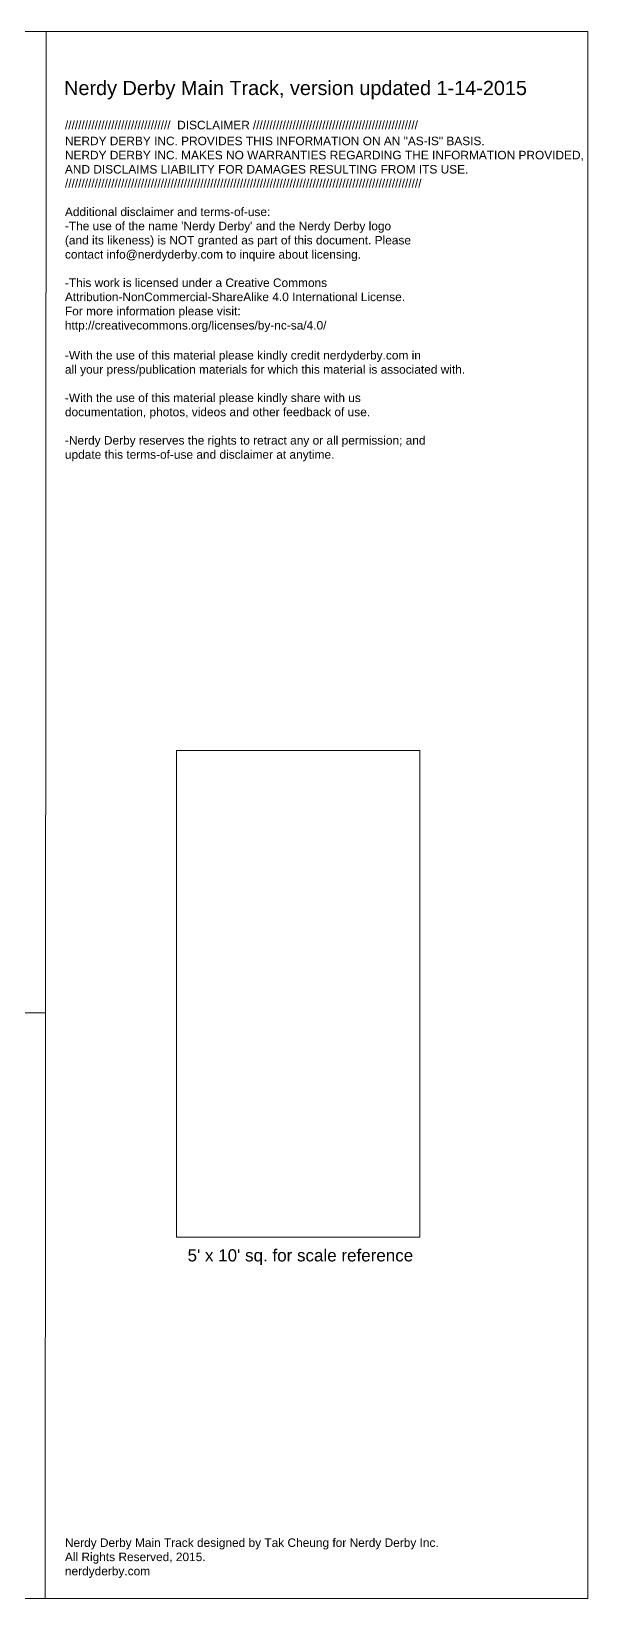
# Model space of a CAD drawing. Header units: inches. Extents: x 1 to 753, y -1 to 386.
# Drawn here: x 615.8 to 753, y -0.9 to 385.6 of the extents above; entities that cross this region are included whole.
import ezdxf

# ---------------------------------------------------------------- set-up
doc = ezdxf.new("R2010")
doc.units = ezdxf.units.IN
doc.header["$MEASUREMENT"] = 0
doc.layers.add('notes', color=7, linetype='Continuous', lineweight=20)
doc.styles.add('Arial', font='arial.ttf')

msp = doc.modelspace()

# ---------------------------------------------------------------- linework, layer by layer
at = {"lineweight": 20}
msp.add_line((10.53, 143.61), (619.28, 143.61), dxfattribs=at)
at = {"layer": 'notes', "lineweight": 20, "transparency": 33554687}
msp.add_line((619.42, 385.57), (619.19, -0.86), dxfattribs=at)
at = {"layer": 'notes', "color": 7, "linetype": 'Continuous', "lineweight": 20, "transparency": 33554687, "flags": 128}
msp.add_lwpolyline([(0.81, 385.57), (752.98, 385.57), (752.98, -0.86), (0.81, -0.86)], close=True, dxfattribs=at)
at = {"layer": 'notes', "lineweight": 20, "transparency": 33554687}
msp.add_lwpolyline([(711.62, 208.29), (711.62, 88.29), (651.62, 88.29), (651.62, 208.29)], close=True, dxfattribs=at)

# ---------------------------------------------------------------- texts
at = {"layer": 'notes', "lineweight": 20, "transparency": 33554687, "style": 'Arial'}
for s, height, p in [('Nerdy Derby Main Track, version updated 1-14-2015', 3.5, (623.88, 369.86)), ('////////////////////////////////  DISCLAIMER', 2.0977, (624.08, 361.42)), ('//////////////////////////////////////////////////', 2.0977, (670.42, 361.43)), ('NERDY DERBY INC. PROVIDES THIS INFORMATION ON AN "AS-IS" BASIS.', 2.0977, (624.08, 357.5)), ('NERDY DERBY INC. MAKES NO WARRANTIES REGARDING THE INFORMATION PROVIDED,', 2.0977, (624.08, 354.01)), ('AND DISCLAIMS LIABILITY FOR DAMAGES RESULTING FROM ITS USE.', 2.0977, (624.08, 350.51)), ('////////////////////////////////////////////////////////////////////////////////////////////////////////////', 2.09772, (624.08, 347.02)), ('Additional disclaimer and terms-of-use:', 2.0977, (624.08, 340.02)), ("-The use of the name 'Nerdy Derby' and the Nerdy Derby logo", 2.0977, (624.08, 336.53)), ('(and its likeness) is NOT granted as part of this document. Please', 2.0977, (624.08, 333.03)), ('contact info@nerdyderby.com to inquire about licensing.', 2.0977, (624.08, 329.53)), ('-This work is licensed under a Creative Commons', 2.0977, (624.08, 322.54)), ('Attribution-NonCommercial-ShareAlike 4.0 International License.', 2.0977, (624.08, 319.05)), ('For more information please visit:', 2.0977, (624.08, 315.55)), ('http://creativecommons.org/licenses/by-nc-sa/4.0/', 2.0977, (624.08, 312.05)), ('-With the use of this material please kindly credit nerdyderby.com in', 2.0977, (624.08, 304.66)), ('all your press/publication materials for which this material is associated with.', 2.0977, (624.08, 301.16)), ('-With the use of this material please kindly share with us', 2.0977, (624.08, 294.17)), ('documentation, photos, videos and other feedback of use.', 2.0977, (624.08, 290.67)), ('-Nerdy Derby reserves the rights to retract any or all permission; and', 2.0977, (624.08, 283.68)), ('update this terms-of-use and disclaimer at anytime.', 2.0977, (624.08, 280.19)), ("5' x 10' sq. for scale reference", 3, (654.32, 82.28)), ('Nerdy Derby Main Track designed by Tak Cheung for Nerdy Derby Inc.', 2.0977, (624.08, 11.89)), ('All Rights Reserved, 2015.', 2.0977, (624.08, 8.39)), ('nerdyderby.com', 2.0977, (624.08, 4.89))]:
    msp.add_text(s, height=height, dxfattribs=at).set_placement(p)

doc.saveas('drawing.dxf')
